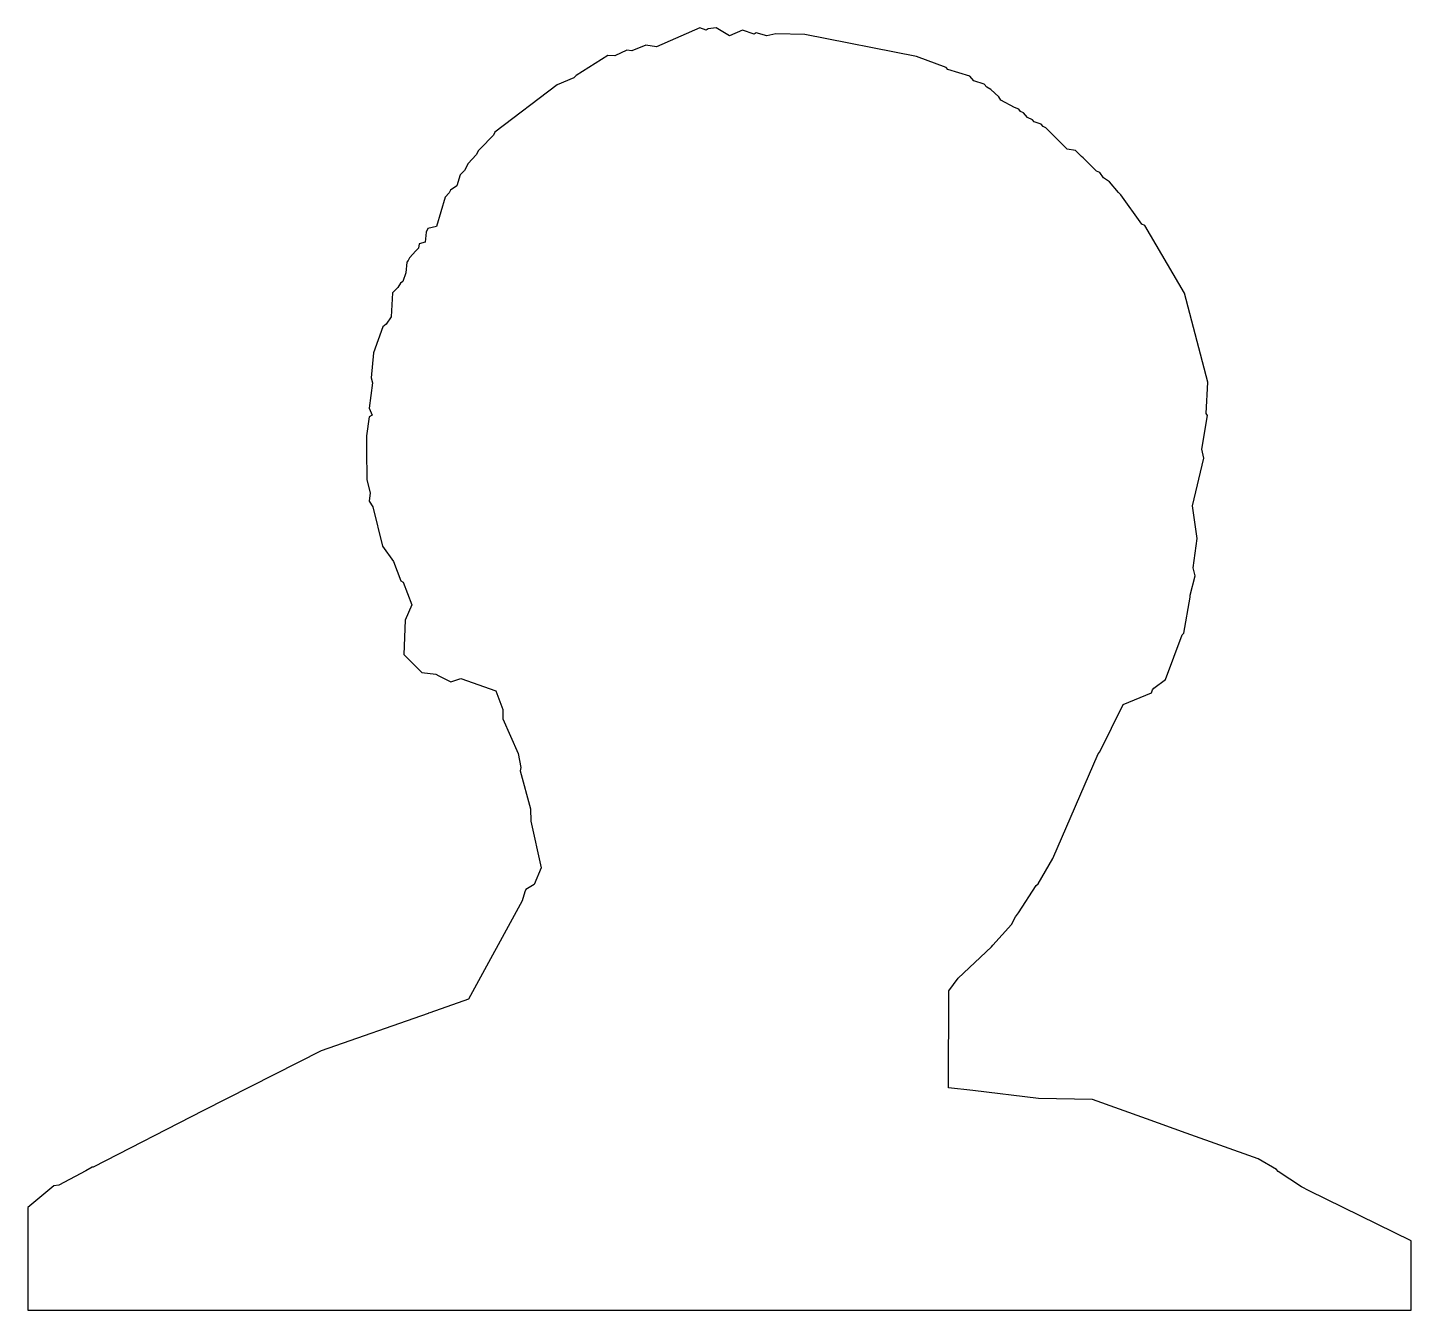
# Model space of a CAD drawing. Extents: x 0 to 42, y 0 to 38.9.
import ezdxf

# ---------------------------------------------------------------- set-up
doc = ezdxf.new("R2010")
doc.units = 0
doc.layers.add('Layer_1', color=7, linetype='CONTINUOUS')

msp = doc.modelspace()

# ---------------------------------------------------------------- linework, layer by layer
at = {"layer": 'Layer_1', "color": 7}
msp.add_lwpolyline([(20.375501, 38.886492), (19.061239, 38.302031), (18.741491, 38.360555), (18.32175, 38.188472), (18.163232, 38.202424), (17.805502, 38.037318), (17.585361, 38.044295), (16.633868, 37.436968), (16.56333, 37.366817), (16.054446, 37.153265), (14.160376, 35.720794), (14.123944, 35.622738), (13.714667, 35.216949), (13.673196, 35.165401), (13.594131, 35.031301), (13.356937, 34.770077), (13.239889, 34.553036), (13.112378, 34.4294), (13.009283, 34.088723), (12.81976, 33.958111), (12.782165, 33.875558), (12.654654, 33.751534), (12.393042, 32.860891), (12.133368, 32.800429), (12.083371, 32.68532), (12.054303, 32.384176), (11.871756, 32.332629), (11.854702, 32.205505), (11.770211, 32.117913), (11.574099, 31.907848), (11.536505, 31.825295), (11.495034, 31.773748), (11.467516, 31.457488), (11.371011, 31.195876), (11.298922, 31.140841), (11.219857, 31.00674), (11.064828, 30.848611), (11.019869, 30.122686), (10.872204, 29.902544), (10.77221, 29.813015), (10.483081, 29.028954), (10.410604, 28.268536), (10.459051, 28.116994), (10.355569, 27.353475), (10.44161, 27.14341), (10.353631, 27.086825), (10.276116, 26.513991), (10.269139, 26.152773), (10.276116, 26.090762), (10.283093, 25.182677), (10.389289, 24.786965), (10.355182, 24.53233), (10.468353, 24.357147), (10.757096, 23.16652), (11.090796, 22.702208), (11.312488, 22.115423), (11.379926, 22.07589), (11.644638, 21.38446), (11.445038, 20.923635), (11.403568, 19.884551), (11.950434, 19.334196), (12.378702, 19.287688), (12.462806, 19.234204), (12.827512, 19.055143), (13.130207, 19.15165), (14.189832, 18.783068), (14.409973, 18.212173), (14.409577, 17.930019), (14.870401, 16.883959), (14.949466, 16.45414), (14.928925, 16.357634), (15.245185, 15.20189), (15.255648, 14.82672), (15.56842, 13.41983), (15.358355, 12.910558), (15.108758, 12.757468), (15.069225, 12.690417), (14.990161, 12.41524), (13.362353, 9.429375), (12.190719, 9.020098), (12.154675, 9.01351), (12.14111, 9.002655), (8.896734, 7.868616), (5.335711, 6.062913), (1.989016, 4.3417), (1.953747, 4.340112), (1.762673, 4.225002), (0.949157, 3.789758), (0.794128, 3.772712), (0, 3.122007), (0, 1.900765), (0, 0.000105), (7.559616, 0.000105), (8.579321, 0.000105), (9.855212, 0.000105), (12.92518, 0.000105), (13.08486, 0.000105), (15.267673, 0.000105), (15.330459, 0.000105), (15.711444, 0.000105), (15.942438, 0.000105), (19.206967, 0.000105), (24.482226, 0.000105), (25.420542, 0.000105), (25.620529, 0.000105), (27.037885, 0.000105), (30.678747, 0.000105), (34.126987, 0.000105), (39.403795, 0.000105), (41.951703, 0.000105), (41.951703, 2.111605), (38.857705, 3.627404), (38.622061, 3.7429), (37.911252, 4.205276), (37.865905, 4.264575), (37.312064, 4.594787), (35.124213, 5.375358), (33.91886, 5.805565), (32.2864, 6.388088), (30.652392, 6.426458), (28.653289, 6.663265), (27.920775, 6.750082), (27.924645, 9.681686), (28.210285, 10.073523), (29.218364, 11.016101), (29.259446, 11.067647), (29.832667, 11.695515), (29.947776, 11.927671), (30.044282, 12.047819), (30.579133, 12.87529), (30.636106, 12.928386), (31.083365, 13.698883), (32.454987, 16.875819), (32.511573, 16.928917), (33.213855, 18.370302), (34.068843, 18.716018), (34.104887, 18.814074), (34.14597, 18.865622), (34.493622, 19.123745), (35.001344, 20.480639), (35.057929, 20.533737), (35.250941, 21.620879), (35.243956, 21.68289), (35.398985, 22.264251), (35.340462, 22.508422), (35.460997, 23.399452), (35.320309, 24.386989), (35.660984, 25.834963), (35.599362, 26.11014), (35.767956, 27.13217), (35.729973, 27.190694), (35.781908, 28.13676), (35.078012, 30.836416), (33.875047, 32.893059), (33.776991, 32.929103), (33.146023, 33.815096), (33.075485, 33.885634), (32.803796, 34.215846), (32.618148, 34.336382), (32.50614, 34.49645), (32.408471, 34.532494), (32.002293, 34.941771), (31.950747, 34.983242), (31.773626, 35.167339), (31.518991, 35.201833), (30.867479, 35.850243), (30.784927, 35.888225), (30.729892, 35.960314), (30.518276, 36.030852), (30.464791, 36.087825), (30.315187, 36.16534), (30.189614, 36.307967), (30.10706, 36.345949), (30.052025, 36.418038), (29.921414, 36.466097), (29.50516, 36.686626), (29.446636, 36.78972), (29.202465, 37.01335), (29.085419, 37.07885), (28.996276, 37.178456), (28.688155, 37.269924), (28.562581, 37.41255), (27.897117, 37.620677), (27.843632, 37.677651), (26.944076, 38.016777), (23.564453, 38.676039), (22.683886, 38.703557), (22.408709, 38.641545), (22.085474, 38.731075), (22.026949, 38.69348), (21.66922, 38.810527), (21.280096, 38.641933), (20.877796, 38.879515), (20.630136, 38.851998), (20.571613, 38.814015)], close=True, dxfattribs=at)

doc.saveas('drawing.dxf')
